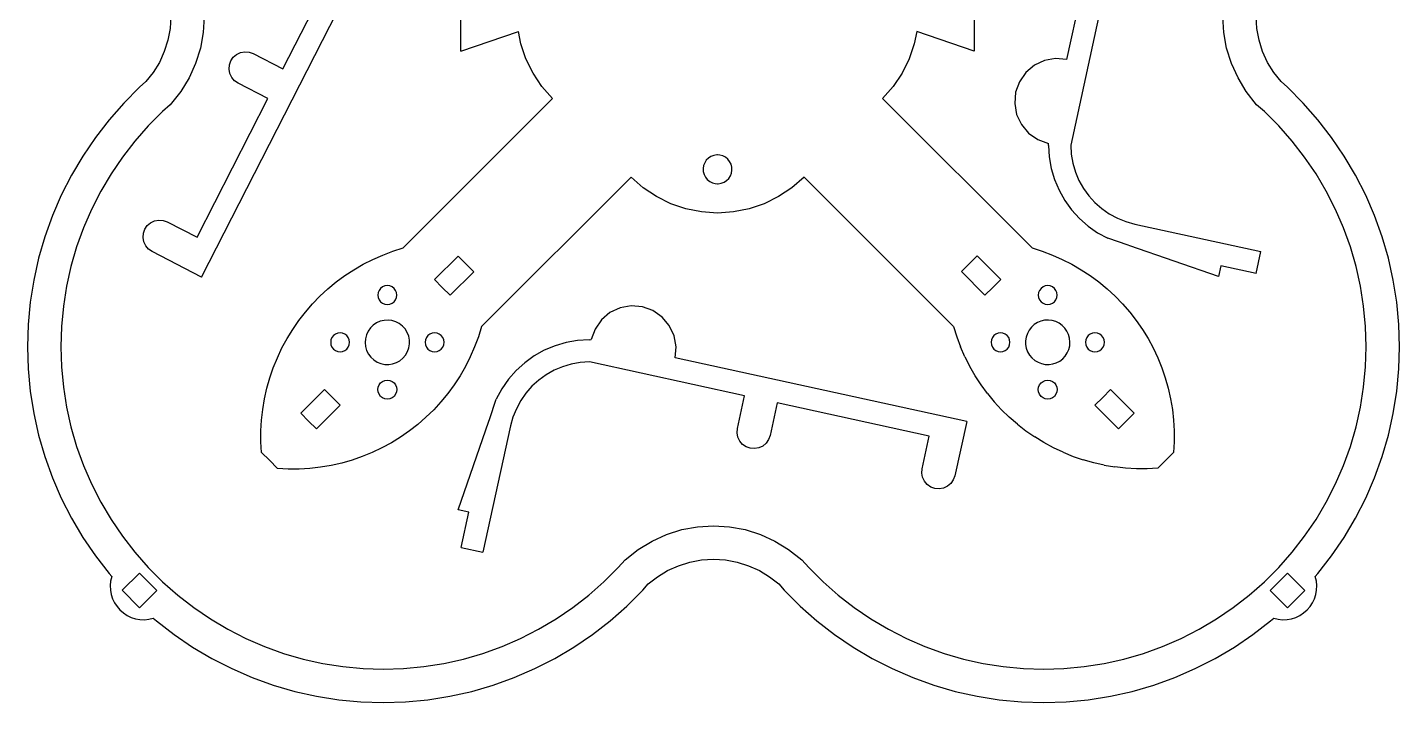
# Model space of a CAD drawing. Header units: metres. Extents: x 1213 to 1336, y 261 to 385.
# Drawn here: x 1213 to 1336.5, y 261.4 to 322.1 of the extents above; entities that cross this region are included whole.
import ezdxf

# ---------------------------------------------------------------- set-up
doc = ezdxf.new("R2010")
doc.units = ezdxf.units.M

msp = doc.modelspace()

# ---------------------------------------------------------------- linework, layer by layer
at = {"layer": 'Gruppe#27'}
for p, q in [((1236.03, 318.39), (1242.53, 331.12)), ((1228.71, 299.67, -0.01), (1240.92, 323.58)), ((1231.56, 319.43, -0.01), (1231.86, 319.68, -0.01)), ((1231.86, 319.68, -0.01), (1232.21, 319.85, -0.01)), ((1232.21, 319.85, -0.01), (1232.6, 319.92, -0.01)), ((1232.6, 319.92, -0.01), (1232.99, 319.89, -0.01)), ((1232.99, 319.89, -0.01), (1233.36, 319.76, -0.01)), ((1233.36, 319.76, -0.01), (1236.03, 318.39)), ((1231.18, 318.35, -0.01), (1231.21, 318.74, -0.01)), ((1231.21, 318.74, -0.01), (1231.34, 319.11, -0.01)), ((1231.34, 319.11, -0.01), (1231.56, 319.43, -0.01)), ((1231.25, 317.96, -0.01), (1231.18, 318.35, -0.01)), ((1231.42, 317.61, -0.01), (1231.25, 317.96, -0.01)), ((1231.67, 317.31, -0.01), (1231.42, 317.61, -0.01)), ((1231.99, 317.09, -0.01), (1231.67, 317.31, -0.01)), ((1234.67, 315.72, -0.01), (1231.99, 317.09, -0.01)), ((1228.3, 303.25, -0.01), (1234.67, 315.72, -0.01)), ((1223.45, 303.21, -0.01), (1223.48, 303.6, -0.01)), ((1223.48, 303.6, -0.01), (1223.61, 303.96, -0.01)), ((1223.61, 303.96, -0.01), (1223.83, 304.29, -0.01)), ((1223.83, 304.29, -0.01), (1224.13, 304.54, -0.01)), ((1224.13, 304.54, -0.01), (1224.48, 304.71, -0.01)), ((1224.48, 304.71, -0.01), (1224.87, 304.78, -0.01)), ((1224.87, 304.78, -0.01), (1225.26, 304.75, -0.01)), ((1225.26, 304.75, -0.01), (1225.63, 304.62, -0.01)), ((1225.63, 304.62, -0.01), (1228.3, 303.25, -0.01)), ((1223.52, 302.82, -0.01), (1223.45, 303.21, -0.01)), ((1223.69, 302.47, -0.01), (1223.52, 302.82, -0.01)), ((1223.94, 302.17, -0.01), (1223.69, 302.47, -0.01)), ((1224.26, 301.95, -0.01), (1223.94, 302.17, -0.01)), ((1228.71, 299.67, -0.01), (1224.26, 301.95, -0.01))]:
    msp.add_line(p, q, dxfattribs=at)
at = {"layer": 'Gruppe#28'}
for p, q in [((1225.94, 323.1), (1225.88, 322.03)), ((1228.95, 323.1), (1228.86, 321.67)), ((1320.64, 321.67), (1320.55, 323.1)), ((1323.63, 322.03), (1323.56, 323.1)), ((1225.68, 320.98), (1225.36, 319.95)), ((1225.88, 322.03), (1225.68, 320.98)), ((1228.86, 321.67), (1228.6, 320.25)), ((1320.9, 320.25), (1320.64, 321.67)), ((1323.82, 320.98), (1323.63, 322.03)), ((1324.14, 319.95), (1323.82, 320.98)), ((1225.36, 319.95), (1224.92, 318.97)), ((1228.6, 320.25), (1228.17, 318.88)), ((1321.33, 318.88), (1320.9, 320.25)), ((1324.58, 318.97), (1324.14, 319.95)), ((1224.92, 318.97), (1224.36, 318.06)), ((1228.17, 318.88), (1227.58, 317.57)), ((1321.93, 317.57), (1321.33, 318.88)), ((1325.14, 318.06), (1324.58, 318.97)), ((1223.71, 317.24), (1223.14, 316.73)), ((1224.36, 318.06), (1223.71, 317.24)), ((1227.58, 317.57), (1226.83, 316.34)), ((1322.67, 316.34), (1321.93, 317.57)), ((1325.79, 317.24), (1325.14, 318.06)), ((1326.36, 316.73), (1325.79, 317.24)), ((1223.14, 316.73), (1221.72, 315.31)), ((1226.83, 316.34), (1225.9, 315.16)), ((1323.6, 315.16), (1322.67, 316.34)), ((1327.78, 315.31), (1326.36, 316.73)), ((1221.72, 315.31), (1220.39, 313.8)), ((1225.9, 315.16), (1225.2, 314.55)), ((1324.3, 314.55), (1323.6, 315.16)), ((1329.11, 313.8), (1327.78, 315.31)), ((1220.39, 313.8), (1219.16, 312.22)), ((1225.2, 314.55), (1223.91, 313.26)), ((1325.59, 313.26), (1324.3, 314.55)), ((1330.34, 312.22), (1329.11, 313.8)), ((1219.16, 312.22), (1218.03, 310.55)), ((1223.91, 313.26), (1222.71, 311.89)), ((1326.79, 311.89), (1325.59, 313.26)), ((1331.47, 310.55), (1330.34, 312.22)), ((1222.71, 311.89), (1221.59, 310.45)), ((1327.91, 310.45), (1326.79, 311.89)), ((1218.03, 310.55), (1217.01, 308.82)), ((1221.59, 310.45), (1220.57, 308.94)), ((1328.94, 308.94), (1327.91, 310.45)), ((1332.49, 308.82), (1331.47, 310.55)), ((1217.01, 308.82), (1216.09, 307.03)), ((1220.57, 308.94), (1219.64, 307.38)), ((1329.86, 307.38), (1328.94, 308.94)), ((1333.41, 307.03), (1332.49, 308.82)), ((1219.64, 307.38), (1218.81, 305.75)), ((1330.69, 305.75), (1329.86, 307.38)), ((1216.09, 307.03), (1215.3, 305.19)), ((1334.2, 305.19), (1333.41, 307.03)), ((1215.3, 305.19), (1214.62, 303.29)), ((1218.81, 305.75), (1218.09, 304.08)), ((1331.41, 304.08), (1330.69, 305.75)), ((1334.89, 303.29), (1334.2, 305.19)), ((1218.09, 304.08), (1217.47, 302.37)), ((1332.03, 302.37), (1331.41, 304.08)), ((1214.62, 303.29), (1214.05, 301.36)), ((1217.47, 302.37), (1216.96, 300.62)), ((1332.54, 300.62), (1332.03, 302.37)), ((1335.45, 301.36), (1334.89, 303.29)), ((1214.05, 301.36), (1213.62, 299.4)), ((1335.89, 299.4), (1335.45, 301.36)), ((1216.96, 300.62), (1216.56, 298.84)), ((1332.94, 298.84), (1332.54, 300.62)), ((1213.62, 299.4), (1213.3, 297.42)), ((1216.56, 298.84), (1216.28, 297.04)), ((1333.22, 297.04), (1332.94, 298.84)), ((1336.2, 297.42), (1335.89, 299.4)), ((1213.3, 297.42), (1213.11, 295.41)), ((1336.39, 295.41), (1336.2, 297.42)), ((1216.28, 297.04), (1216.11, 295.23)), ((1333.39, 295.23), (1333.22, 297.04)), ((1213.11, 295.41), (1213.05, 293.4)), ((1216.11, 295.23), (1216.05, 293.4)), ((1333.45, 293.4), (1333.39, 295.23)), ((1336.45, 293.4), (1336.39, 295.41)), ((1213.05, 293.4), (1213.11, 291.4)), ((1216.05, 293.4), (1216.11, 291.58)), ((1333.39, 291.58), (1333.45, 293.4)), ((1336.39, 291.4), (1336.45, 293.4)), ((1213.11, 291.4), (1213.3, 289.39)), ((1216.11, 291.58), (1216.28, 289.77)), ((1333.22, 289.77), (1333.39, 291.58)), ((1336.2, 289.39), (1336.39, 291.4)), ((1213.3, 289.39), (1213.62, 287.41)), ((1216.28, 289.77), (1216.56, 287.97)), ((1332.94, 287.97), (1333.22, 289.77)), ((1335.89, 287.41), (1336.2, 289.39)), ((1216.56, 287.97), (1216.96, 286.19)), ((1332.54, 286.19), (1332.94, 287.97)), ((1213.62, 287.41), (1214.05, 285.45)), ((1335.45, 285.45), (1335.89, 287.41)), ((1214.05, 285.45), (1214.62, 283.52)), ((1216.96, 286.19), (1217.47, 284.44)), ((1332.03, 284.44), (1332.54, 286.19)), ((1334.89, 283.52), (1335.45, 285.45)), ((1217.47, 284.44), (1218.09, 282.73)), ((1331.41, 282.73), (1332.03, 284.44)), ((1214.62, 283.52), (1215.3, 281.62)), ((1218.09, 282.73), (1218.81, 281.06)), ((1330.69, 281.06), (1331.41, 282.73)), ((1334.2, 281.62), (1334.89, 283.52)), ((1215.3, 281.62), (1216.09, 279.78)), ((1333.41, 279.78), (1334.2, 281.62)), ((1218.81, 281.06), (1219.64, 279.43)), ((1329.86, 279.43), (1330.69, 281.06)), ((1216.09, 279.78), (1217.01, 277.99)), ((1219.64, 279.43), (1220.57, 277.87)), ((1328.94, 277.87), (1329.86, 279.43)), ((1332.49, 277.99), (1333.41, 279.78)), ((1217.01, 277.99), (1218.03, 276.26)), ((1220.57, 277.87), (1221.59, 276.36)), ((1327.91, 276.36), (1328.94, 277.87)), ((1331.47, 276.26), (1332.49, 277.99)), ((1269.22, 275.93), (1270.53, 276.52)), ((1270.53, 276.52), (1271.9, 276.95)), ((1271.9, 276.95), (1273.31, 277.21)), ((1273.31, 277.21), (1274.75, 277.3)), ((1274.75, 277.3), (1276.19, 277.21)), ((1276.19, 277.21), (1277.6, 276.95)), ((1277.6, 276.95), (1278.97, 276.52)), ((1278.97, 276.52), (1280.28, 275.93)), ((1218.03, 276.26), (1219.16, 274.59)), ((1221.59, 276.36), (1222.71, 274.92)), ((1267.99, 275.18), (1269.22, 275.93)), ((1280.28, 275.93), (1281.51, 275.18)), ((1326.79, 274.92), (1327.91, 276.36)), ((1330.34, 274.59), (1331.47, 276.26)), ((1219.16, 274.59), (1220.39, 273.01)), ((1222.71, 274.92), (1223.91, 273.55)), ((1266.19, 273.55), (1266.81, 274.25)), ((1266.81, 274.25), (1267.99, 275.18)), ((1271.6, 273.71), (1272.62, 274.03)), ((1272.62, 274.03), (1273.68, 274.23)), ((1273.68, 274.23), (1274.75, 274.29)), ((1274.75, 274.29), (1275.82, 274.23)), ((1275.82, 274.23), (1276.88, 274.03)), ((1276.88, 274.03), (1277.9, 273.71)), ((1281.51, 275.18), (1282.69, 274.25)), ((1282.69, 274.25), (1283.31, 273.55)), ((1325.59, 273.55), (1326.79, 274.92)), ((1329.11, 273.01), (1330.34, 274.59)), ((1220.39, 273.01), (1220.64, 272.73)), ((1220.64, 272.73), (1220.53, 272.33)), ((1223.13, 273.03), (1221.58, 271.5)), ((1223.91, 272.26), (1223.13, 273.03)), ((1223.91, 273.55), (1225.2, 272.26)), ((1264.9, 272.26), (1266.19, 273.55)), ((1269.7, 272.71), (1270.62, 273.27)), ((1270.62, 273.27), (1271.6, 273.71)), ((1277.9, 273.71), (1278.88, 273.27)), ((1278.88, 273.27), (1279.8, 272.71)), ((1283.31, 273.55), (1284.6, 272.26)), ((1324.3, 272.26), (1325.59, 273.55)), ((1326.37, 273.03), (1325.59, 272.26)), ((1327.14, 272.26), (1326.37, 273.03)), ((1328.86, 272.73), (1329.11, 273.01)), ((1328.97, 272.33), (1328.86, 272.73)), ((1220.53, 272.33), (1220.5, 271.93)), ((1220.5, 271.93), (1220.51, 271.52)), ((1220.51, 271.52), (1220.58, 271.12)), ((1221.58, 271.5), (1223.13, 269.93)), ((1223.9, 270.71), (1224.68, 271.49)), ((1224.68, 271.49), (1223.91, 272.26)), ((1225.2, 272.26), (1226.57, 271.06)), ((1263.54, 271.06), (1264.9, 272.26)), ((1266.96, 270.08), (1268.38, 271.5)), ((1268.38, 271.5), (1268.88, 272.07)), ((1268.88, 272.07), (1269.7, 272.71)), ((1279.8, 272.71), (1280.62, 272.07)), ((1280.62, 272.07), (1281.12, 271.5)), ((1281.12, 271.5), (1282.54, 270.08)), ((1284.6, 272.26), (1285.96, 271.06)), ((1322.94, 271.06), (1324.3, 272.26)), ((1325.59, 272.26), (1324.82, 271.49)), ((1324.82, 271.49), (1326.36, 269.93)), ((1327.92, 271.48), (1327.14, 272.26)), ((1328.92, 271.12), (1328.99, 271.52)), ((1329.01, 271.93), (1328.97, 272.33)), ((1328.99, 271.52), (1329.01, 271.93)), ((1220.58, 271.12), (1220.71, 270.74)), ((1220.71, 270.74), (1220.88, 270.37)), ((1220.88, 270.37), (1221.11, 270.03)), ((1223.13, 269.93), (1223.9, 270.71)), ((1226.57, 271.06), (1228.01, 269.94)), ((1262.1, 269.94), (1263.54, 271.06)), ((1285.96, 271.06), (1287.4, 269.94)), ((1321.5, 269.94), (1322.94, 271.06)), ((1326.36, 269.93), (1327.92, 271.48)), ((1328.4, 270.03), (1328.62, 270.37)), ((1328.62, 270.37), (1328.79, 270.74)), ((1328.79, 270.74), (1328.92, 271.12)), ((1221.11, 270.03), (1221.37, 269.73)), ((1221.37, 269.73), (1221.68, 269.46)), ((1221.68, 269.46), (1222.02, 269.24)), ((1222.02, 269.24), (1222.38, 269.06)), ((1222.38, 269.06), (1222.77, 268.94)), ((1228.01, 269.94), (1229.51, 268.92)), ((1260.59, 268.92), (1262.1, 269.94)), ((1265.45, 268.75), (1266.96, 270.08)), ((1282.54, 270.08), (1284.05, 268.75)), ((1287.4, 269.94), (1288.91, 268.92)), ((1319.99, 268.92), (1321.5, 269.94)), ((1326.73, 268.94), (1327.12, 269.06)), ((1327.12, 269.06), (1327.48, 269.24)), ((1327.48, 269.24), (1327.82, 269.46)), ((1327.82, 269.46), (1328.13, 269.73)), ((1328.13, 269.73), (1328.4, 270.03)), ((1222.77, 268.94), (1223.17, 268.86)), ((1223.17, 268.86), (1223.58, 268.85)), ((1223.58, 268.85), (1223.98, 268.89)), ((1223.98, 268.89), (1224.37, 268.99)), ((1224.37, 268.99), (1224.65, 268.75)), ((1224.65, 268.75), (1226.24, 267.51)), ((1229.51, 268.92), (1231.08, 267.99)), ((1231.08, 267.99), (1232.7, 267.16)), ((1257.4, 267.16), (1259.02, 267.99)), ((1259.02, 267.99), (1260.59, 268.92)), ((1263.86, 267.51), (1265.45, 268.75)), ((1284.05, 268.75), (1285.64, 267.51)), ((1288.91, 268.92), (1290.48, 267.99)), ((1290.48, 267.99), (1292.1, 267.16)), ((1316.8, 267.16), (1318.42, 267.99)), ((1318.42, 267.99), (1319.99, 268.92)), ((1323.26, 267.51), (1324.85, 268.75)), ((1324.85, 268.75), (1325.13, 268.99)), ((1325.13, 268.99), (1325.52, 268.89)), ((1325.52, 268.89), (1325.92, 268.85)), ((1325.92, 268.85), (1326.33, 268.86)), ((1326.33, 268.86), (1326.73, 268.94)), ((1226.24, 267.51), (1227.9, 266.38)), ((1232.7, 267.16), (1234.38, 266.44)), ((1255.73, 266.44), (1257.4, 267.16)), ((1262.2, 266.38), (1263.86, 267.51)), ((1285.64, 267.51), (1287.3, 266.38)), ((1292.1, 267.16), (1293.77, 266.44)), ((1315.13, 266.44), (1316.8, 267.16)), ((1321.6, 266.38), (1323.26, 267.51)), ((1227.9, 266.38), (1229.63, 265.36)), ((1229.63, 265.36), (1231.43, 264.45)), ((1234.38, 266.44), (1236.09, 265.82)), ((1236.09, 265.82), (1237.84, 265.31)), ((1252.26, 265.31), (1254.01, 265.82)), ((1254.01, 265.82), (1255.73, 266.44)), ((1258.68, 264.45), (1260.47, 265.36)), ((1260.47, 265.36), (1262.2, 266.38)), ((1287.3, 266.38), (1289.03, 265.36)), ((1289.03, 265.36), (1290.82, 264.45)), ((1293.77, 266.44), (1295.49, 265.82)), ((1295.49, 265.82), (1297.24, 265.31)), ((1311.66, 265.31), (1313.41, 265.82)), ((1313.41, 265.82), (1315.13, 266.44)), ((1318.08, 264.45), (1319.87, 265.36)), ((1319.87, 265.36), (1321.6, 266.38)), ((1231.43, 264.45), (1233.27, 263.65)), ((1237.84, 265.31), (1239.62, 264.92)), ((1239.62, 264.92), (1241.42, 264.63)), ((1241.42, 264.63), (1243.23, 264.46)), ((1243.23, 264.46), (1245.05, 264.4)), ((1245.05, 264.4), (1246.87, 264.46)), ((1246.87, 264.46), (1248.69, 264.63)), ((1248.69, 264.63), (1250.49, 264.92)), ((1250.49, 264.92), (1252.26, 265.31)), ((1256.83, 263.65), (1258.68, 264.45)), ((1290.82, 264.45), (1292.67, 263.65)), ((1297.24, 265.31), (1299.01, 264.92)), ((1299.01, 264.92), (1300.81, 264.63)), ((1300.81, 264.63), (1302.63, 264.46)), ((1302.63, 264.46), (1304.45, 264.4)), ((1304.45, 264.4), (1306.27, 264.46)), ((1306.27, 264.46), (1308.08, 264.63)), ((1308.08, 264.63), (1309.88, 264.92)), ((1309.88, 264.92), (1311.66, 265.31)), ((1316.23, 263.65), (1318.08, 264.45)), ((1233.27, 263.65), (1235.16, 262.97)), ((1235.16, 262.97), (1237.09, 262.41)), ((1253.01, 262.41), (1254.94, 262.97)), ((1254.94, 262.97), (1256.83, 263.65)), ((1292.67, 263.65), (1294.56, 262.97)), ((1294.56, 262.97), (1296.49, 262.41)), ((1312.41, 262.41), (1314.34, 262.97)), ((1314.34, 262.97), (1316.23, 263.65)), ((1237.09, 262.41), (1239.06, 261.97)), ((1239.06, 261.97), (1241.04, 261.65)), ((1241.04, 261.65), (1243.04, 261.47)), ((1247.06, 261.47), (1249.06, 261.65)), ((1249.06, 261.65), (1251.05, 261.97)), ((1251.05, 261.97), (1253.01, 262.41)), ((1296.49, 262.41), (1298.45, 261.97)), ((1298.45, 261.97), (1300.44, 261.65)), ((1300.44, 261.65), (1302.44, 261.47)), ((1306.46, 261.47), (1308.46, 261.65)), ((1308.46, 261.65), (1310.45, 261.97)), ((1310.45, 261.97), (1312.41, 262.41)), ((1243.04, 261.47), (1245.05, 261.4)), ((1245.05, 261.4), (1247.06, 261.47)), ((1302.44, 261.47), (1304.45, 261.4)), ((1304.45, 261.4), (1306.46, 261.47))]:
    msp.add_line(p, q, dxfattribs=at)
at = {"layer": 'Gruppe#29'}
for p, q in [((1312.23, 345.46), (1306.51, 319.23, 0.01)), ((1309.92, 325.49, 0.01), (1306.88, 311.53, 0.01)), ((1303.61, 318.71, 0.01), (1302.84, 318.06, 0.01)), ((1304.52, 319.14, 0.01), (1303.61, 318.71, 0.01)), ((1305.51, 319.32, 0.01), (1304.52, 319.14, 0.01)), ((1306.51, 319.23, 0.01), (1305.51, 319.32, 0.01)), ((1302.26, 317.23, 0.01), (1301.92, 316.28, 0.01)), ((1302.84, 318.06, 0.01), (1302.26, 317.23, 0.01)), ((1301.92, 316.28, 0.01), (1301.84, 315.28, 0.01)), ((1301.84, 315.28, 0.01), (1302.01, 314.29, 0.01)), ((1302.01, 314.29, 0.01), (1302.44, 313.38, 0.01)), ((1302.44, 313.38, 0.01), (1303.09, 312.61, 0.01)), ((1303.09, 312.61, 0.01), (1303.92, 312.03, 0.01)), ((1303.92, 312.03, 0.01), (1304.87, 311.69, 0.01)), ((1304.88, 311.51, 0.01), (1304.87, 311.69, 0.01)), ((1304.88, 311.51, 0.01), (1304.94, 310.47, 0.01)), ((1306.88, 311.53, 0.01), (1306.93, 310.71, 0.01)), ((1304.94, 310.47, 0.01), (1305.13, 309.44, 0.01)), ((1306.93, 310.71, 0.01), (1307.07, 309.9, 0.01)), ((1307.07, 309.9, 0.01), (1307.31, 309.11, 0.01)), ((1305.13, 309.44, 0.01), (1305.42, 308.44, 0.01)), ((1307.31, 309.11, 0.01), (1307.62, 308.35, 0.01)), ((1305.42, 308.44, 0.01), (1305.83, 307.47, 0.01)), ((1305.83, 307.47, 0.01), (1306.34, 306.56, 0.01)), ((1307.62, 308.35, 0.01), (1308.03, 307.64, 0.01)), ((1308.03, 307.64, 0.01), (1308.51, 306.97, 0.01)), ((1306.34, 306.56, 0.01), (1306.95, 305.71, 0.01)), ((1308.51, 306.97, 0.01), (1309.06, 306.36, 0.01)), ((1309.06, 306.36, 0.01), (1309.68, 305.82, 0.01)), ((1306.95, 305.71, 0.01), (1307.66, 304.94, 0.01)), ((1307.66, 304.94, 0.01), (1308.44, 304.24, 0.01)), ((1309.68, 305.82, 0.01), (1310.35, 305.35, 0.01)), ((1310.35, 305.35, 0.01), (1311.07, 304.96, 0.01)), ((1311.07, 304.96, 0.01), (1311.84, 304.65, 0.01)), ((1308.44, 304.24, 0.01), (1309.3, 303.65, 0.01)), ((1309.3, 303.65, 0.01), (1310.22, 303.15, 0.01)), ((1311.84, 304.65, 0.01), (1312.63, 304.43, 0.01)), ((1312.63, 304.43, 0.01), (1323.98, 301.96, 0.01)), ((1312.03, 302.52, 0.01), (1310.22, 303.15, 0.01)), ((1312.2, 302.48, 0.01), (1312.03, 302.52, 0.01)), ((1320.17, 299.72, 0.01), (1312.2, 302.48, 0.01)), ((1323.55, 300, 0.01), (1323.98, 301.96, 0.01)), ((1320.38, 300.69, 0.01), (1320.17, 299.72, 0.01)), ((1323.55, 300, 0.01), (1320.38, 300.69, 0.01))]:
    msp.add_line(p, q, dxfattribs=at)
at = {"layer": 'Gruppe#31'}
for p, q in [((1265.44, 296.47, 0.01), (1264.67, 295.82, 0.01)), ((1266.35, 296.89, 0.01), (1265.44, 296.47, 0.01)), ((1267.34, 297.07, 0.01), (1266.35, 296.89, 0.01)), ((1268.35, 296.99, 0.01), (1267.34, 297.07, 0.01)), ((1269.3, 296.65, 0.01), (1268.35, 296.99, 0.01)), ((1270.12, 296.07, 0.01), (1269.3, 296.65, 0.01)), ((1264.1, 294.99, 0.01), (1263.75, 294.04, 0.01)), ((1264.67, 295.82, 0.01), (1264.1, 294.99, 0.01)), ((1270.77, 295.3, 0.01), (1270.12, 296.07, 0.01)), ((1271.2, 294.39, 0.01), (1270.77, 295.3, 0.01)), ((1261.5, 293.78, 0.01), (1260.5, 293.49, 0.01)), ((1262.53, 293.96, 0.01), (1261.5, 293.78, 0.01)), ((1263.58, 294.03, 0.01), (1262.53, 293.96, 0.01)), ((1263.58, 294.03, 0.01), (1263.75, 294.04, 0.01)), ((1271.38, 293.4, 0.01), (1271.2, 294.39, 0.01)), ((1258.62, 292.57, 0.01), (1257.77, 291.95, 0.01)), ((1259.53, 293.08, 0.01), (1258.62, 292.57, 0.01)), ((1260.5, 293.49, 0.01), (1259.53, 293.08, 0.01)), ((1271.3, 292.4, 0.01), (1271.38, 293.4, 0.01)), ((1257, 291.25, 0.01), (1256.31, 290.47, 0.01)), ((1257.77, 291.95, 0.01), (1257, 291.25, 0.01)), ((1260.41, 291.28, 0.01), (1259.7, 290.88, 0.01)), ((1261.17, 291.6, 0.01), (1260.41, 291.28, 0.01)), ((1261.96, 291.84, 0.01), (1261.17, 291.6, 0.01)), ((1262.77, 291.98, 0.01), (1261.96, 291.84, 0.01)), ((1263.59, 292.03, 0.01), (1262.77, 291.98, 0.01)), ((1277.55, 288.98, 0.01), (1263.59, 292.03, 0.01)), ((1297.52, 286.68), (1271.3, 292.4, 0.01)), ((1256.31, 290.47, 0.01), (1255.71, 289.61, 0.01)), ((1259.03, 290.4, 0.01), (1258.42, 289.85, 0.01)), ((1259.7, 290.88, 0.01), (1259.03, 290.4, 0.01)), ((1255.71, 289.61, 0.01), (1255.21, 288.69, 0.01)), ((1257.88, 289.23, 0.01), (1257.41, 288.56, 0.01)), ((1258.42, 289.85, 0.01), (1257.88, 289.23, 0.01)), ((1276.91, 286.05), (1277.55, 288.98, 0.01)), ((1254.59, 286.87, 0.01), (1255.21, 288.69, 0.01)), ((1257.02, 287.83, 0.01), (1256.71, 287.07, 0.01)), ((1257.41, 288.56, 0.01), (1257.02, 287.83, 0.01)), ((1280.48, 288.35), (1279.84, 285.41)), ((1294.16, 285.36), (1280.48, 288.35)), ((1251.78, 278.74, 0.01), (1254.54, 286.71, 0.01)), ((1254.54, 286.71, 0.01), (1254.59, 286.87, 0.01)), ((1256.71, 287.07, 0.01), (1256.49, 286.28, 0.01)), ((1297.52, 286.68), (1296.45, 281.79)), ((1256.49, 286.28, 0.01), (1254.02, 274.93, 0.01)), ((1276.88, 285.66), (1276.91, 286.05)), ((1276.95, 285.28), (1276.88, 285.66)), ((1277.12, 284.92), (1276.95, 285.28)), ((1279.84, 285.41), (1279.71, 285.05)), ((1293.52, 282.43), (1294.16, 285.36)), ((1277.37, 284.62), (1277.12, 284.92)), ((1277.69, 284.4), (1277.37, 284.62)), ((1278.06, 284.27), (1277.69, 284.4)), ((1278.45, 284.24), (1278.06, 284.27)), ((1278.84, 284.3), (1278.45, 284.24)), ((1279.19, 284.47), (1278.84, 284.3)), ((1279.49, 284.72), (1279.19, 284.47)), ((1279.71, 285.05), (1279.49, 284.72)), ((1293.49, 282.04), (1293.52, 282.43)), ((1293.56, 281.66), (1293.49, 282.04)), ((1293.73, 281.3), (1293.56, 281.66)), ((1296.32, 281.42), (1296.1, 281.1)), ((1296.45, 281.79), (1296.32, 281.42)), ((1293.98, 281), (1293.73, 281.3)), ((1294.3, 280.78), (1293.98, 281)), ((1294.67, 280.65), (1294.3, 280.78)), ((1295.06, 280.61), (1294.67, 280.65)), ((1295.44, 280.68), (1295.06, 280.61)), ((1295.8, 280.85), (1295.44, 280.68)), ((1296.1, 281.1), (1295.8, 280.85)), ((1252.76, 278.53, 0.01), (1251.78, 278.74, 0.01)), ((1252.07, 275.36, 0.01), (1252.76, 278.53, 0.01)), ((1252.07, 275.36, 0.01), (1254.02, 274.93, 0.01))]:
    msp.add_line(p, q, dxfattribs=at)
at = {"layer": 'Gruppe#32'}
for p, q in [((1252.04, 319.99), (1252.04, 323.49)), ((1298.19, 323.49), (1298.19, 319.99)), ((1252.04, 319.99), (1257.2, 321.74)), ((1257.42, 320.65), (1257.2, 321.74)), ((1293.03, 321.74), (1292.81, 320.65)), ((1298.19, 319.99), (1293.03, 321.74)), ((1257.88, 319.28), (1257.42, 320.65)), ((1292.81, 320.65), (1292.35, 319.28)), ((1258.52, 317.99), (1257.88, 319.28)), ((1292.35, 319.28), (1291.71, 317.99)), ((1259.32, 316.8), (1258.52, 317.99)), ((1291.71, 317.99), (1290.91, 316.8)), ((1260.26, 315.72), (1259.32, 316.8)), ((1290.91, 316.8), (1289.96, 315.72)), ((1260.26, 315.72), (1246.83, 302.28)), ((1289.96, 315.72), (1303.4, 302.28)), ((1273.96, 309.94), (1273.86, 309.69)), ((1274.1, 310.17), (1273.96, 309.94)), ((1274.3, 310.36), (1274.1, 310.17)), ((1274.52, 310.51), (1274.3, 310.36)), ((1274.78, 310.61), (1274.52, 310.51)), ((1275.05, 310.65), (1274.78, 310.61)), ((1275.11, 310.65), (1275.05, 310.65)), ((1275.32, 310.64), (1275.11, 310.65)), ((1275.58, 310.57), (1275.32, 310.64)), ((1275.82, 310.44), (1275.58, 310.57)), ((1276.03, 310.27), (1275.82, 310.44)), ((1276.2, 310.06), (1276.03, 310.27)), ((1276.33, 309.82), (1276.2, 310.06)), ((1276.4, 309.56), (1276.33, 309.82)), ((1267.34, 308.64), (1253.9, 295.21)), ((1268.42, 307.7), (1267.34, 308.64)), ((1273.86, 309.69), (1273.82, 309.42)), ((1273.82, 309.42), (1273.83, 309.15)), ((1273.83, 309.15), (1273.9, 308.89)), ((1273.9, 308.89), (1274.02, 308.64)), ((1274.02, 308.64), (1274.19, 308.43)), ((1275.93, 308.34), (1276.12, 308.53)), ((1276.12, 308.53), (1276.27, 308.76)), ((1276.27, 308.76), (1276.37, 309.02)), ((1276.37, 309.02), (1276.41, 309.28)), ((1276.41, 309.28), (1276.4, 309.56)), ((1282.89, 308.64), (1281.81, 307.7)), ((1282.89, 308.64), (1296.33, 295.21)), ((1269.61, 306.9), (1268.42, 307.7)), ((1274.19, 308.43), (1274.41, 308.26)), ((1274.41, 308.26), (1274.65, 308.14)), ((1274.65, 308.14), (1274.91, 308.07)), ((1274.91, 308.07), (1275.11, 308.06)), ((1275.11, 308.06), (1275.18, 308.05)), ((1275.18, 308.05), (1275.45, 308.1)), ((1275.45, 308.1), (1275.7, 308.19)), ((1275.7, 308.19), (1275.93, 308.34)), ((1281.81, 307.7), (1280.61, 306.9)), ((1270.9, 306.26), (1269.61, 306.9)), ((1272.27, 305.8), (1270.9, 306.26)), ((1279.32, 306.26), (1277.96, 305.8)), ((1280.61, 306.9), (1279.32, 306.26)), ((1273.68, 305.52), (1272.27, 305.8)), ((1274.02, 305.49), (1273.68, 305.52)), ((1275.11, 305.42), (1274.02, 305.49)), ((1276.55, 305.52), (1275.11, 305.42)), ((1277.96, 305.8), (1276.55, 305.52)), ((1243.25, 300.82), (1244.11, 301.26)), ((1244.11, 301.26), (1245, 301.65)), ((1245, 301.65), (1245.91, 301.99)), ((1245.91, 301.99), (1246.83, 302.28)), ((1251.78, 301.56), (1249.66, 299.45)), ((1251.78, 301.56), (1252.49, 300.86)), ((1297.75, 300.87), (1298.46, 301.58)), ((1300.58, 299.45), (1298.46, 301.58)), ((1303.4, 302.28), (1304.32, 301.99)), ((1304.32, 301.99), (1305.23, 301.65)), ((1305.23, 301.65), (1306.12, 301.26)), ((1306.12, 301.26), (1306.98, 300.82)), ((1241.6, 299.8), (1242.41, 300.33)), ((1242.41, 300.33), (1243.25, 300.82)), ((1251.07, 298.03), (1253.2, 300.15)), ((1252.49, 300.86), (1253.2, 300.15)), ((1297.04, 300.16), (1297.75, 300.87)), ((1297.04, 300.16), (1299.16, 298.04)), ((1306.98, 300.82), (1307.82, 300.33)), ((1307.82, 300.33), (1308.63, 299.8)), ((1240.07, 298.61), (1240.82, 299.23)), ((1240.82, 299.23), (1241.6, 299.8)), ((1244.81, 298.65), (1244.68, 298.47)), ((1244.99, 298.78), (1244.81, 298.65)), ((1245.2, 298.87), (1244.99, 298.78)), ((1245.42, 298.9), (1245.2, 298.87)), ((1245.64, 298.87), (1245.42, 298.9)), ((1245.84, 298.78), (1245.64, 298.87)), ((1246.02, 298.65), (1245.84, 298.78)), ((1246.15, 298.47), (1246.02, 298.65)), ((1249.66, 299.45), (1250.36, 298.74)), ((1250.36, 298.74), (1251.07, 298.03)), ((1299.87, 298.74), (1299.16, 298.04)), ((1300.58, 299.45), (1299.87, 298.74)), ((1304.21, 298.65), (1304.08, 298.47)), ((1304.39, 298.78), (1304.21, 298.65)), ((1304.59, 298.87), (1304.39, 298.78)), ((1304.81, 298.9), (1304.59, 298.87)), ((1305.03, 298.87), (1304.81, 298.9)), ((1305.24, 298.78), (1305.03, 298.87)), ((1305.41, 298.65), (1305.24, 298.78)), ((1305.55, 298.47), (1305.41, 298.65)), ((1308.63, 299.8), (1309.41, 299.23)), ((1309.41, 299.23), (1310.15, 298.61)), ((1238.69, 297.26), (1239.36, 297.95)), ((1239.36, 297.95), (1240.07, 298.61)), ((1244.59, 298.27), (1244.57, 298.05)), ((1244.57, 298.05), (1244.59, 297.83)), ((1244.68, 298.47), (1244.59, 298.27)), ((1244.59, 297.83), (1244.68, 297.62)), ((1244.68, 297.62), (1244.81, 297.44)), ((1244.81, 297.44), (1244.99, 297.31)), ((1245.84, 297.31), (1246.02, 297.44)), ((1246.02, 297.44), (1246.15, 297.62)), ((1246.24, 298.27), (1246.15, 298.47)), ((1246.15, 297.62), (1246.24, 297.83)), ((1246.27, 298.05), (1246.24, 298.27)), ((1246.24, 297.83), (1246.27, 298.05)), ((1303.99, 298.27), (1303.96, 298.05)), ((1303.96, 298.05), (1303.99, 297.83)), ((1304.08, 298.47), (1303.99, 298.27)), ((1303.99, 297.83), (1304.08, 297.62)), ((1304.08, 297.62), (1304.21, 297.44)), ((1304.21, 297.44), (1304.39, 297.31)), ((1305.24, 297.31), (1305.41, 297.44)), ((1305.41, 297.44), (1305.55, 297.62)), ((1305.63, 298.27), (1305.55, 298.47)), ((1305.55, 297.62), (1305.63, 297.83)), ((1305.66, 298.05), (1305.63, 298.27)), ((1305.63, 297.83), (1305.66, 298.05)), ((1310.15, 298.61), (1310.87, 297.95)), ((1310.87, 297.95), (1311.54, 297.26)), ((1237.46, 295.76), (1238.05, 296.52)), ((1238.05, 296.52), (1238.69, 297.26)), ((1244.99, 297.31), (1245.2, 297.22)), ((1245.2, 297.22), (1245.42, 297.2)), ((1245.42, 297.2), (1245.64, 297.22)), ((1245.64, 297.22), (1245.84, 297.31)), ((1304.39, 297.31), (1304.59, 297.22)), ((1304.59, 297.22), (1304.81, 297.2)), ((1304.81, 297.2), (1305.03, 297.22)), ((1305.03, 297.22), (1305.24, 297.31)), ((1311.54, 297.26), (1312.18, 296.52)), ((1312.18, 296.52), (1312.77, 295.76)), ((1236.4, 294.14), (1236.91, 294.96)), ((1236.91, 294.96), (1237.46, 295.76)), ((1243.89, 295.09), (1243.68, 294.8)), ((1244.15, 295.34), (1243.89, 295.09)), ((1244.44, 295.54), (1244.15, 295.34)), ((1244.77, 295.69), (1244.44, 295.54)), ((1245.12, 295.77), (1244.77, 295.69)), ((1245.48, 295.79), (1245.12, 295.77)), ((1245.83, 295.75), (1245.48, 295.79)), ((1246.17, 295.65), (1245.83, 295.75)), ((1246.49, 295.48), (1246.17, 295.65)), ((1246.78, 295.26), (1246.49, 295.48)), ((1247.02, 295), (1246.78, 295.26)), ((1247.2, 294.69), (1247.02, 295)), ((1253.9, 295.21), (1253.61, 294.29)), ((1296.33, 295.21), (1296.62, 294.29)), ((1303.35, 295.16), (1303.14, 294.89)), ((1303.6, 295.39), (1303.35, 295.16)), ((1303.89, 295.57), (1303.6, 295.39)), ((1304.2, 295.7), (1303.89, 295.57)), ((1304.53, 295.78), (1304.2, 295.7)), ((1304.87, 295.79), (1304.53, 295.78)), ((1305.21, 295.76), (1304.87, 295.79)), ((1305.53, 295.66), (1305.21, 295.76)), ((1305.84, 295.51), (1305.53, 295.66)), ((1306.11, 295.32), (1305.84, 295.51)), ((1306.35, 295.07), (1306.11, 295.32)), ((1306.54, 294.8), (1306.35, 295.07)), ((1312.77, 295.76), (1313.32, 294.96)), ((1313.32, 294.96), (1313.83, 294.14)), ((1235.94, 293.29), (1236.4, 294.14)), ((1240.34, 294.02), (1240.32, 293.8)), ((1240.32, 293.8), (1240.34, 293.58)), ((1240.43, 294.22), (1240.34, 294.02)), ((1240.56, 294.4), (1240.43, 294.22)), ((1240.74, 294.53), (1240.56, 294.4)), ((1240.95, 294.62), (1240.74, 294.53)), ((1241.17, 294.65), (1240.95, 294.62)), ((1241.39, 294.62), (1241.17, 294.65)), ((1241.59, 294.53), (1241.39, 294.62)), ((1241.77, 294.4), (1241.59, 294.53)), ((1241.9, 294.22), (1241.77, 294.4)), ((1241.99, 294.02), (1241.9, 294.22)), ((1242.02, 293.8), (1241.99, 294.02)), ((1241.99, 293.58), (1242.02, 293.8)), ((1243.44, 294.12), (1243.42, 293.77)), ((1243.42, 293.77), (1243.45, 293.41)), ((1243.53, 294.47), (1243.44, 294.12)), ((1243.68, 294.8), (1243.53, 294.47)), ((1247.34, 294.36), (1247.2, 294.69)), ((1247.4, 294), (1247.34, 294.36)), ((1247.41, 293.65), (1247.4, 294)), ((1248.84, 294.02), (1248.82, 293.8)), ((1248.82, 293.8), (1248.84, 293.58)), ((1248.93, 294.22), (1248.84, 294.02)), ((1249.06, 294.4), (1248.93, 294.22)), ((1249.24, 294.53), (1249.06, 294.4)), ((1249.45, 294.62), (1249.24, 294.53)), ((1249.67, 294.65), (1249.45, 294.62)), ((1249.89, 294.62), (1249.67, 294.65)), ((1250.09, 294.53), (1249.89, 294.62)), ((1250.27, 294.4), (1250.09, 294.53)), ((1250.4, 294.22), (1250.27, 294.4)), ((1250.49, 294.02), (1250.4, 294.22)), ((1250.52, 293.8), (1250.49, 294.02)), ((1250.49, 293.58), (1250.52, 293.8)), ((1253.61, 294.29), (1253.27, 293.38)), ((1296.62, 294.29), (1296.96, 293.38)), ((1299.74, 294.02), (1299.71, 293.8)), ((1299.71, 293.8), (1299.74, 293.58)), ((1299.83, 294.22), (1299.74, 294.02)), ((1299.96, 294.4), (1299.83, 294.22)), ((1300.14, 294.53), (1299.96, 294.4)), ((1300.34, 294.62), (1300.14, 294.53)), ((1300.56, 294.65), (1300.34, 294.62)), ((1300.78, 294.62), (1300.56, 294.65)), ((1300.99, 294.53), (1300.78, 294.62)), ((1301.16, 294.4), (1300.99, 294.53)), ((1301.3, 294.22), (1301.16, 294.4)), ((1301.38, 294.02), (1301.3, 294.22)), ((1301.41, 293.8), (1301.38, 294.02)), ((1301.38, 293.58), (1301.41, 293.8)), ((1302.87, 294.27), (1302.82, 293.94)), ((1302.82, 293.94), (1302.82, 293.6)), ((1302.98, 294.59), (1302.87, 294.27)), ((1303.14, 294.89), (1302.98, 294.59)), ((1306.69, 294.49), (1306.54, 294.8)), ((1306.78, 294.16), (1306.69, 294.49)), ((1306.81, 293.82), (1306.78, 294.16)), ((1306.79, 293.49), (1306.81, 293.82)), ((1308.24, 294.02), (1308.21, 293.8)), ((1308.21, 293.8), (1308.24, 293.58)), ((1308.33, 294.22), (1308.24, 294.02)), ((1308.46, 294.4), (1308.33, 294.22)), ((1308.64, 294.53), (1308.46, 294.4)), ((1308.84, 294.62), (1308.64, 294.53)), ((1309.06, 294.65), (1308.84, 294.62)), ((1309.28, 294.62), (1309.06, 294.65)), ((1309.49, 294.53), (1309.28, 294.62)), ((1309.66, 294.4), (1309.49, 294.53)), ((1309.8, 294.22), (1309.66, 294.4)), ((1309.88, 294.02), (1309.8, 294.22)), ((1309.91, 293.8), (1309.88, 294.02)), ((1309.88, 293.58), (1309.91, 293.8)), ((1313.83, 294.14), (1314.29, 293.29)), ((1235.53, 292.41), (1235.94, 293.29)), ((1240.34, 293.58), (1240.43, 293.37)), ((1240.43, 293.37), (1240.56, 293.19)), ((1240.56, 293.19), (1240.74, 293.06)), ((1240.74, 293.06), (1240.95, 292.97)), ((1240.95, 292.97), (1241.17, 292.95)), ((1241.17, 292.95), (1241.39, 292.97)), ((1241.39, 292.97), (1241.59, 293.06)), ((1241.59, 293.06), (1241.77, 293.19)), ((1241.77, 293.19), (1241.9, 293.37)), ((1241.9, 293.37), (1241.99, 293.58)), ((1243.45, 293.41), (1243.55, 293.07)), ((1243.55, 293.07), (1243.71, 292.74)), ((1243.71, 292.74), (1243.93, 292.46)), ((1246.82, 292.37), (1247.05, 292.64)), ((1247.05, 292.64), (1247.23, 292.96)), ((1247.23, 292.96), (1247.35, 293.29)), ((1247.35, 293.29), (1247.41, 293.65)), ((1248.84, 293.58), (1248.93, 293.37)), ((1248.93, 293.37), (1249.06, 293.19)), ((1249.06, 293.19), (1249.24, 293.06)), ((1249.24, 293.06), (1249.45, 292.97)), ((1249.45, 292.97), (1249.67, 292.95)), ((1249.67, 292.95), (1249.89, 292.97)), ((1249.89, 292.97), (1250.09, 293.06)), ((1250.09, 293.06), (1250.27, 293.19)), ((1250.27, 293.19), (1250.4, 293.37)), ((1250.4, 293.37), (1250.49, 293.58)), ((1252.88, 292.49), (1252.44, 291.63)), ((1253.27, 293.38), (1252.88, 292.49)), ((1297.35, 292.49), (1296.96, 293.38)), ((1297.35, 292.49), (1297.79, 291.63)), ((1299.74, 293.58), (1299.83, 293.37)), ((1299.83, 293.37), (1299.96, 293.19)), ((1299.96, 293.19), (1300.14, 293.06)), ((1300.14, 293.06), (1300.34, 292.97)), ((1300.34, 292.97), (1300.56, 292.95)), ((1300.56, 292.95), (1300.78, 292.97)), ((1300.78, 292.97), (1300.99, 293.06)), ((1300.99, 293.06), (1301.16, 293.19)), ((1301.16, 293.19), (1301.3, 293.37)), ((1301.3, 293.37), (1301.38, 293.58)), ((1302.82, 293.6), (1302.88, 293.26)), ((1302.88, 293.26), (1303, 292.95)), ((1303, 292.95), (1303.17, 292.65)), ((1303.17, 292.65), (1303.39, 292.39)), ((1306.16, 292.31), (1306.39, 292.56)), ((1306.39, 292.56), (1306.57, 292.85)), ((1306.57, 292.85), (1306.71, 293.16)), ((1306.71, 293.16), (1306.79, 293.49)), ((1308.24, 293.58), (1308.33, 293.37)), ((1308.33, 293.37), (1308.46, 293.19)), ((1308.46, 293.19), (1308.64, 293.06)), ((1308.64, 293.06), (1308.84, 292.97)), ((1308.84, 292.97), (1309.06, 292.95)), ((1309.06, 292.95), (1309.28, 292.97)), ((1309.28, 292.97), (1309.49, 293.06)), ((1309.49, 293.06), (1309.66, 293.19)), ((1309.66, 293.19), (1309.8, 293.37)), ((1309.8, 293.37), (1309.88, 293.58)), ((1314.29, 293.29), (1314.7, 292.41)), ((1234.85, 290.6), (1235.16, 291.51)), ((1235.16, 291.51), (1235.53, 292.41)), ((1243.93, 292.46), (1244.19, 292.21)), ((1244.19, 292.21), (1244.49, 292.02)), ((1244.49, 292.02), (1244.83, 291.88)), ((1244.83, 291.88), (1245.18, 291.81)), ((1245.18, 291.81), (1245.54, 291.8)), ((1245.54, 291.8), (1245.89, 291.85)), ((1245.89, 291.85), (1246.23, 291.97)), ((1246.23, 291.97), (1246.54, 292.14)), ((1246.54, 292.14), (1246.82, 292.37)), ((1252.44, 291.63), (1251.96, 290.79)), ((1298.28, 290.79), (1297.79, 291.63)), ((1303.39, 292.39), (1303.65, 292.17)), ((1303.65, 292.17), (1303.94, 292)), ((1303.94, 292), (1304.25, 291.88)), ((1304.25, 291.88), (1304.59, 291.81)), ((1304.59, 291.81), (1304.93, 291.8)), ((1304.93, 291.8), (1305.26, 291.85)), ((1305.26, 291.85), (1305.58, 291.95)), ((1305.58, 291.95), (1305.89, 292.11)), ((1305.89, 292.11), (1306.16, 292.31)), ((1314.7, 292.41), (1315.07, 291.51)), ((1315.07, 291.51), (1315.38, 290.6)), ((1234.58, 289.66), (1234.85, 290.6)), ((1244.68, 289.97), (1244.81, 290.15)), ((1244.81, 290.15), (1244.99, 290.28)), ((1244.99, 290.28), (1245.2, 290.37)), ((1245.2, 290.37), (1245.42, 290.4)), ((1245.42, 290.4), (1245.64, 290.37)), ((1245.64, 290.37), (1245.84, 290.28)), ((1245.84, 290.28), (1246.02, 290.15)), ((1246.02, 290.15), (1246.15, 289.97)), ((1251.96, 290.79), (1251.43, 289.98)), ((1298.81, 289.98), (1298.28, 290.79)), ((1304.08, 289.97), (1304.21, 290.15)), ((1304.21, 290.15), (1304.39, 290.28)), ((1304.39, 290.28), (1304.59, 290.37)), ((1304.59, 290.37), (1304.81, 290.4)), ((1304.81, 290.4), (1305.03, 290.37)), ((1305.03, 290.37), (1305.24, 290.28)), ((1305.24, 290.28), (1305.41, 290.15)), ((1305.41, 290.15), (1305.55, 289.97)), ((1315.38, 290.6), (1315.64, 289.66)), ((1234.37, 288.72), (1234.58, 289.66)), ((1239.76, 289.55), (1237.64, 287.43)), ((1239.76, 289.55), (1240.47, 288.85)), ((1240.47, 288.85), (1241.17, 288.14)), ((1244.57, 289.55), (1244.59, 289.77)), ((1244.59, 289.33), (1244.57, 289.55)), ((1244.59, 289.77), (1244.68, 289.97)), ((1244.68, 289.12), (1244.59, 289.33)), ((1244.81, 288.94), (1244.68, 289.12)), ((1244.99, 288.81), (1244.81, 288.94)), ((1245.2, 288.72), (1244.99, 288.81)), ((1245.84, 288.81), (1245.64, 288.72)), ((1246.02, 288.94), (1245.84, 288.81)), ((1246.15, 289.12), (1246.02, 288.94)), ((1246.15, 289.97), (1246.24, 289.77)), ((1246.24, 289.33), (1246.15, 289.12)), ((1246.24, 289.77), (1246.27, 289.55)), ((1246.27, 289.55), (1246.24, 289.33)), ((1250.86, 289.2), (1250.24, 288.45)), ((1251.43, 289.98), (1250.86, 289.2)), ((1299.38, 289.2), (1298.81, 289.98)), ((1299.38, 289.2), (1300, 288.45)), ((1303.96, 289.55), (1303.99, 289.77)), ((1303.99, 289.33), (1303.96, 289.55)), ((1303.99, 289.77), (1304.08, 289.97)), ((1304.08, 289.12), (1303.99, 289.33)), ((1304.21, 288.94), (1304.08, 289.12)), ((1304.39, 288.81), (1304.21, 288.94)), ((1304.59, 288.72), (1304.39, 288.81)), ((1305.24, 288.81), (1305.03, 288.72)), ((1305.41, 288.94), (1305.24, 288.81)), ((1305.55, 289.12), (1305.41, 288.94)), ((1305.55, 289.97), (1305.63, 289.77)), ((1305.63, 289.33), (1305.55, 289.12)), ((1305.63, 289.77), (1305.66, 289.55)), ((1305.66, 289.55), (1305.63, 289.33)), ((1309.76, 288.85), (1309.06, 288.14)), ((1310.47, 289.55), (1309.76, 288.85)), ((1312.59, 287.43), (1310.47, 289.55)), ((1315.64, 289.66), (1315.86, 288.72)), ((1234.1, 286.8), (1234.21, 287.76)), ((1234.21, 287.76), (1234.37, 288.72)), ((1239.05, 286.02), (1241.17, 288.14)), ((1245.42, 288.7), (1245.2, 288.72)), ((1245.64, 288.72), (1245.42, 288.7)), ((1249.59, 287.74), (1248.89, 287.06)), ((1250.24, 288.45), (1249.59, 287.74)), ((1300, 288.45), (1300.66, 287.74)), ((1301.35, 287.07), (1300.66, 287.74)), ((1304.81, 288.7), (1304.59, 288.72)), ((1305.03, 288.72), (1304.81, 288.7)), ((1309.06, 288.14), (1311.18, 286.02)), ((1315.86, 288.72), (1316.02, 287.76)), ((1316.02, 287.76), (1316.12, 286.8)), ((1234.05, 285.83), (1234.1, 286.8)), ((1237.64, 287.43), (1238.34, 286.72)), ((1238.34, 286.72), (1239.05, 286.02)), ((1248.16, 286.42), (1247.4, 285.83)), ((1248.89, 287.06), (1248.16, 286.42)), ((1302.08, 286.43), (1301.35, 287.07)), ((1302.08, 286.43), (1302.85, 285.84)), ((1311.18, 286.02), (1311.88, 286.73)), ((1311.88, 286.73), (1312.59, 287.43)), ((1316.12, 286.8), (1316.18, 285.83)), ((1234.05, 284.86), (1234.05, 285.83)), ((1246.6, 285.28), (1245.78, 284.77)), ((1247.4, 285.83), (1246.6, 285.28)), ((1302.85, 285.84), (1303.64, 285.29)), ((1304.47, 284.78), (1303.64, 285.29)), ((1316.18, 285.83), (1316.18, 284.86)), ((1234.1, 283.9), (1234.05, 284.86)), ((1234.1, 283.9), (1234.81, 283.19)), ((1244.05, 283.89), (1243.16, 283.53)), ((1244.93, 284.31), (1244.05, 283.89)), ((1245.78, 284.77), (1244.93, 284.31)), ((1305.32, 284.32), (1304.47, 284.78)), ((1306.2, 283.91), (1305.32, 284.32)), ((1306.2, 283.91), (1307.1, 283.54)), ((1315.42, 283.19), (1316.13, 283.9)), ((1316.18, 284.86), (1316.13, 283.9)), ((1234.81, 283.19), (1235.54, 282.45)), ((1240.36, 282.73), (1239.41, 282.57)), ((1241.31, 282.94), (1240.36, 282.73)), ((1242.24, 283.21), (1241.31, 282.94)), ((1243.16, 283.53), (1242.24, 283.21)), ((1307.1, 283.54), (1308.01, 283.23)), ((1308.95, 282.96), (1308.01, 283.23)), ((1309.89, 282.75), (1308.95, 282.96)), ((1309.89, 282.75), (1310.85, 282.59)), ((1314.71, 282.48), (1315.42, 283.19)), ((1236.51, 282.4), (1235.54, 282.45)), ((1237.48, 282.4), (1236.51, 282.4)), ((1238.45, 282.46), (1237.48, 282.4)), ((1239.41, 282.57), (1238.45, 282.46)), ((1311.81, 282.48), (1310.85, 282.59)), ((1312.78, 282.43), (1311.81, 282.48)), ((1313.74, 282.43), (1312.78, 282.43)), ((1314.71, 282.48), (1313.74, 282.43))]:
    msp.add_line(p, q, dxfattribs=at)

doc.saveas('drawing.dxf')
